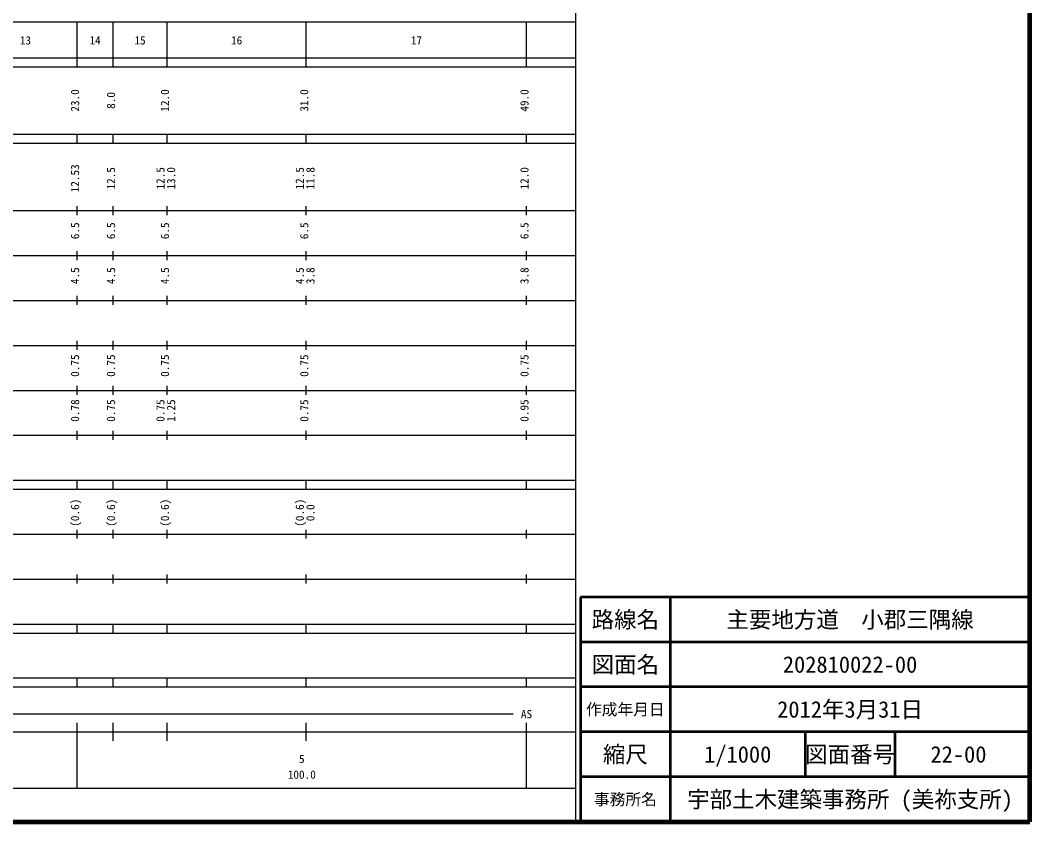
# Model space of a CAD drawing. Units: millimetres on the paper, enlarged 1000 times. Extents: x 40000 to 680000, y 20000 to 380000.
# Drawn here: x 455330 to 680000, y 20000 to 198357 of the extents above; entities that cross this region are included whole.
import ezdxf
from ezdxf.enums import TextEntityAlignment as Align

# ---------------------------------------------------------------- set-up
doc = ezdxf.new("R2010")
doc.units = ezdxf.units.MM
doc.header["$LTSCALE"] = 1000
for name, color, linetype, lineweight in [('M-TTL', 2, 'Continuous', 140), ('M-TTL-BAND', 7, 'Continuous', 25), ('M-TTL-FRAM', 2, 'Continuous', 50), ('M-TTL-LINE', 7, 'Continuous', 50)]:
    doc.layers.add(name, color=color, linetype=linetype, lineweight=lineweight)
doc.layers.add('M-TTL-TXT', color=7, linetype='Continuous')
doc.styles.add('ＭＳ ゴシック', font='')
doc.styles.get('ＭＳ ゴシック').set_extended_font_data('MS Gothic')

msp = doc.modelspace()

# ---------------------------------------------------------------- linework, layer by layer
at = {"layer": 'M-TTL'}
for p, q in [((680000, 20000), (680000, 380000)), ((40000, 20000), (680000, 20000))]:
    msp.add_line(p, q, dxfattribs=at)
at = {"layer": 'M-TTL-BAND'}
for p, q in [((579000, 20000), (579000, 370000)), ((68000, 198000), (579000, 198000)), ((468000, 188000), (468000, 198000)), ((476000, 188000), (476000, 198000)), ((488000, 188000), (488000, 198000)), ((519000, 188000), (519000, 198000)), ((568000, 188000), (568000, 198000)), ((40000, 190000), (579000, 190000)), ((40000, 188000), (579000, 188000)), ((40000, 173000), (579000, 173000)), ((468000, 171000), (468000, 173000)), ((476000, 171000), (476000, 173000)), ((488000, 171000), (488000, 173000)), ((519000, 171000), (519000, 173000)), ((568000, 171000), (568000, 173000)), ((40000, 171000), (579000, 171000)), ((40000, 156000), (579000, 156000)), ((468000, 155000), (468000, 157000)), ((476000, 155000), (476000, 157000)), ((488000, 155000), (488000, 157000)), ((519000, 155000), (519000, 157000)), ((568000, 155000), (568000, 157000)), ((468000, 145000), (468000, 147000)), ((476000, 145000), (476000, 147000)), ((488000, 145000), (488000, 147000)), ((519000, 145000), (519000, 147000)), ((568000, 145000), (568000, 147000)), ((46000, 146000), (579000, 146000)), ((52000, 136000), (579000, 136000)), ((468000, 135000), (468000, 137000)), ((476000, 135000), (476000, 137000)), ((488000, 135000), (488000, 137000)), ((519000, 135000), (519000, 137000)), ((568000, 135000), (568000, 137000)), ((46000, 126000), (579000, 126000)), ((468000, 125000), (468000, 127000)), ((476000, 125000), (476000, 127000)), ((488000, 125000), (488000, 127000)), ((519000, 125000), (519000, 127000)), ((568000, 125000), (568000, 127000)), ((468000, 115000), (468000, 117000)), ((476000, 115000), (476000, 117000)), ((488000, 115000), (488000, 117000)), ((519000, 115000), (519000, 117000)), ((568000, 115000), (568000, 117000)), ((52000, 116000), (579000, 116000)), ((46000, 106000), (579000, 106000)), ((468000, 105000), (468000, 107000)), ((476000, 105000), (476000, 107000)), ((488000, 105000), (488000, 107000)), ((519000, 105000), (519000, 107000)), ((568000, 105000), (568000, 107000)), ((40000, 96000), (579000, 96000)), ((468000, 94000), (468000, 96000)), ((476000, 94000), (476000, 96000)), ((488000, 94000), (488000, 96000)), ((519000, 94000), (519000, 96000)), ((568000, 94000), (568000, 96000)), ((40000, 94000), (579000, 94000)), ((49000, 84000), (579000, 84000)), ((468000, 83000), (468000, 85000)), ((476000, 83000), (476000, 85000)), ((488000, 83000), (488000, 85000)), ((519000, 83000), (519000, 85000)), ((568000, 83000), (568000, 85000)), ((468000, 73000), (468000, 75000)), ((476000, 73000), (476000, 75000)), ((488000, 73000), (488000, 75000)), ((519000, 73000), (519000, 75000)), ((568000, 73000), (568000, 75000)), ((40000, 74000), (579000, 74000)), ((40000, 64000), (579000, 64000)), ((468000, 62000), (468000, 64000)), ((476000, 62000), (476000, 64000)), ((488000, 62000), (488000, 64000)), ((519000, 62000), (519000, 64000)), ((568000, 62000), (568000, 64000)), ((40000, 62000), (579000, 62000)), ((40000, 52000), (579000, 52000)), ((468000, 50000), (468000, 52000)), ((476000, 50000), (476000, 52000)), ((488000, 50000), (488000, 52000)), ((519000, 50000), (519000, 52000)), ((568000, 50000), (568000, 52000)), ((40000, 50000), (579000, 50000)), ((71000, 44000), (565000, 44000)), ((468000, 27500), (468000, 42000)), ((476000, 38000), (476000, 42000)), ((488000, 38000), (488000, 42000)), ((519000, 38000), (519000, 42000)), ((568000, 27500), (568000, 42000)), ((40000, 40000), (579000, 40000)), ((68000, 27500), (579000, 27500))]:
    msp.add_line(p, q, dxfattribs=at)
at = {"layer": 'M-TTL-FRAM'}
for p, q in [((680000, 70000), (580000, 70000)), ((580000, 70000), (580000, 20000))]:
    msp.add_line(p, q, dxfattribs=at)
at = {"layer": 'M-TTL-LINE'}
for p, q in [((600000, 70000), (600000, 20000)), ((680000, 60000), (580000, 60000)), ((680000, 50000), (580000, 50000)), ((680000, 40000), (580000, 40000)), ((630000, 40000), (630000, 30000)), ((650000, 40000), (650000, 30000)), ((680000, 30000), (580000, 30000))]:
    msp.add_line(p, q, dxfattribs=at)

# ---------------------------------------------------------------- texts
at = {"layer": 'M-TTL-BAND', "style": 'ＭＳ ゴシック'}
for s, p in [('13', (456500, 192405)), ('14', (472000, 192405)), ('15', (482000, 192405)), ('16', (503500, 192405)), ('17', (543500, 192405)), ('AS', (568000, 42500)), ('5', (518000, 32523)), ('100.0', (518000, 29033))]:
    msp.add_text(s, height=1833, dxfattribs=at).set_placement(p, align=Align.BOTTOM_CENTER)
for s, p in [('23.0', (469000, 180500)), ('8.0', (477000, 180500)), ('12.0', (489000, 180500)), ('31.0', (520000, 180500)), ('49.0', (569000, 180500)), ('12.53', (469000, 163174)), ('12.5', (477000, 163174)), ('12.5', (488000, 163174)), ('13.0', (490370, 163174)), ('12.5', (519000, 163174)), ('11.8', (521370, 163174)), ('12.0', (569000, 163174)), ('6.5', (469000, 151500)), ('6.5', (477000, 151500)), ('6.5', (489000, 151500)), ('6.5', (520000, 151500)), ('6.5', (569000, 151500)), ('4.5', (469000, 141500)), ('4.5', (477000, 141500)), ('4.5', (489000, 141500)), ('4.5', (519000, 141500)), ('3.8', (521370, 141500)), ('3.8', (569000, 141500)), ('0.75', (469000, 121500)), ('0.75', (477000, 121500)), ('0.75', (489000, 121500)), ('0.75', (520000, 121500)), ('0.75', (569000, 121500)), ('0.78', (469000, 111500)), ('0.75', (477000, 111500)), ('0.75', (488000, 111500)), ('1.25', (490370, 111500)), ('0.75', (520000, 111500)), ('0.95', (569000, 111500)), ('(0.6)', (469000, 88764)), ('(0.6)', (477000, 88764)), ('(0.6)', (489000, 88764)), ('(0.6)', (519000, 88764)), ('0.0', (521370, 88764))]:
    msp.add_text(s, height=1833, rotation=90, dxfattribs=at).set_placement(p, align=Align.BOTTOM_CENTER)
at = {"layer": 'M-TTL-TXT', "style": 'ＭＳ ゴシック'}
for s, height, p in [('路線名', 3666, (590000, 65000)), ('路線名', 3666, (590000, 65000)), ('主要地方道\u3000小郡三隅線', 3666, (640000, 65000)), ('図面名', 3666, (590000, 55000)), ('図面名', 3666, (590000, 55000)), ('202810022-00', 3666, (640000, 55000)), ('2012年3月31日', 3666, (640000, 45000)), ('作成年月日', 2566, (590000, 45000)), ('作成年月日', 2566, (590000, 45000)), ('縮尺', 3666, (590000, 35000)), ('縮尺', 3666, (590000, 35000)), ('1/1000', 3666, (615000, 35000)), ('図面番号', 3666, (640000, 35000)), ('図面番号', 3666, (640000, 35000)), ('22-00', 3666, (664125, 35000)), ('宇部土木建築事務所 (美祢支所)', 3666, (640000, 25000)), ('事務所名', 2566, (590000, 25000)), ('事務所名', 2566, (590000, 25000))]:
    msp.add_text(s, height=height, dxfattribs=at).set_placement(p, align=Align.MIDDLE_CENTER)

doc.saveas('drawing.dxf')
